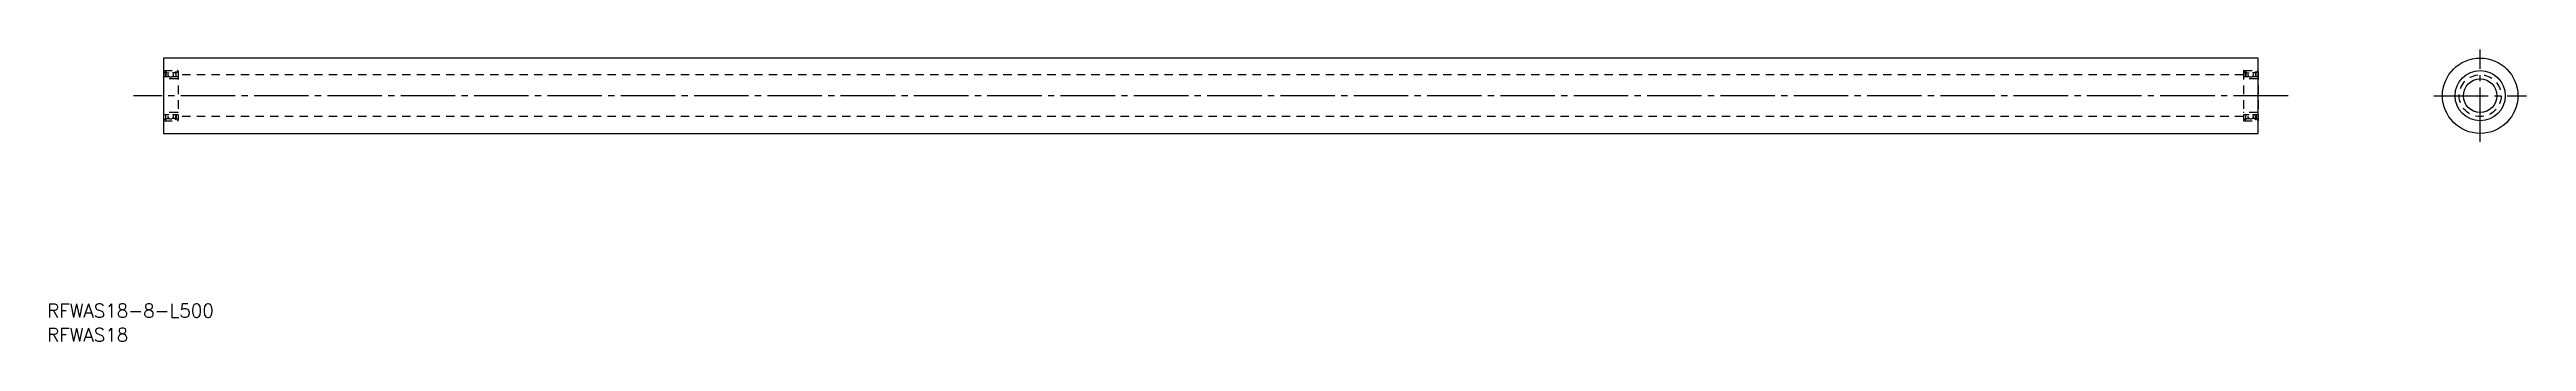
# Model space of a CAD drawing. Extents: x 52 to 644, y 146 to 216.
import ezdxf

# ---------------------------------------------------------------- set-up
doc = ezdxf.new("R2010")
doc.units = 0
doc.linetypes.add('CENTER', pattern=[17.5, 13, -1.5, 1.5, -1.5])
doc.linetypes.add('DASHED', pattern=[3.5, 2, -1.5])
doc.layers.get('0').update_dxf_attribs({"linetype": 'CONTINUOUS'})
doc.layers.add('CENTER', color=1, linetype='CENTER')
doc.styles.get("Standard").update_dxf_attribs({"font": 'txt.shx', "bigfont": '@extfont2.shx'})

msp = doc.modelspace()

# ---------------------------------------------------------------- linework, layer by layer
at = {"color": 7, "linetype": 'CONTINUOUS'}
for p, q in [((79.56, 213.92), (79.56, 195.92)), ((579.56, 213.92), (79.56, 213.92)), ((579.56, 195.92), (579.56, 213.92)), ((79.56, 195.92), (579.56, 195.92))]:
    msp.add_line(p, q, dxfattribs=at)
at = {"color": 3, "linetype": 'DASHED'}
for p, q in [((79.56, 210.82), (79.56, 199.02)), ((79.56, 210.52), (79.99, 210.52)), ((80.91, 209.47), (79.56, 209.47)), ((79.66, 210.92), (82.96, 210.92)), ((82.96, 208.92), (79.66, 208.92)), ((79.99, 210.52), (80.09, 210.7)), ((80.04, 210.61), (80.04, 210.37)), ((80.17, 210.61), (80.04, 210.61)), ((80.04, 210.37), (80.17, 210.37)), ((80.08, 210.28), (80.17, 210.37)), ((80.08, 209.47), (80.08, 210.28)), ((80.17, 209.56), (80.08, 209.56)), ((80.09, 210.7), (80.17, 210.7)), ((80.17, 210.7), (80.17, 210.52)), ((80.17, 210.37), (80.17, 210.61)), ((80.17, 210.52), (80.26, 210.52)), ((80.26, 210.33), (80.17, 210.24)), ((80.17, 210.24), (80.17, 209.47)), ((80.26, 210.52), (80.26, 210.33)), ((80.26, 210.4), (80.29, 210.37)), ((80.29, 210.37), (80.91, 210.37)), ((82.38, 210.37), (81.71, 210.37)), ((83.06, 209.47), (81.71, 209.47)), ((82.41, 210.4), (82.38, 210.37)), ((82.41, 210.52), (82.41, 210.33)), ((82.5, 210.52), (82.41, 210.52)), ((82.41, 210.33), (82.5, 210.24)), ((82.5, 210.7), (82.5, 210.52)), ((82.5, 210.37), (82.5, 210.61)), ((82.5, 210.61), (82.63, 210.61)), ((82.63, 210.37), (82.5, 210.37)), ((82.59, 210.28), (82.5, 210.37)), ((82.5, 210.24), (82.5, 209.47)), ((82.5, 209.56), (82.59, 209.56)), ((82.68, 210.52), (82.58, 210.7)), ((82.59, 209.47), (82.59, 210.28)), ((82.63, 210.61), (82.63, 210.37)), ((83.06, 210.52), (82.68, 210.52)), ((83.06, 210.82), (83.06, 199.02)), ((576.06, 209.92), (83.06, 209.92)), ((576.06, 210.82), (576.06, 199.02)), ((576.06, 210.52), (576.49, 210.52)), ((577.41, 209.47), (576.06, 209.47)), ((576.16, 210.92), (579.46, 210.92)), ((579.46, 208.92), (576.16, 208.92)), ((576.49, 210.52), (576.59, 210.7)), ((576.54, 210.61), (576.54, 210.37)), ((576.67, 210.61), (576.54, 210.61)), ((576.54, 210.37), (576.67, 210.37)), ((576.58, 210.28), (576.67, 210.37)), ((576.58, 209.47), (576.58, 210.28)), ((576.67, 209.56), (576.58, 209.56)), ((576.59, 210.7), (576.67, 210.7)), ((576.67, 210.7), (576.67, 210.52)), ((576.67, 210.37), (576.67, 210.61)), ((576.67, 210.52), (576.76, 210.52)), ((576.76, 210.33), (576.67, 210.24)), ((576.67, 210.24), (576.67, 209.47)), ((576.76, 210.52), (576.76, 210.33)), ((576.76, 210.4), (576.79, 210.37)), ((576.79, 210.37), (577.41, 210.37)), ((578.88, 210.37), (578.21, 210.37)), ((579.56, 209.47), (578.21, 209.47)), ((578.91, 210.4), (578.88, 210.37)), ((578.91, 210.52), (578.91, 210.33)), ((579, 210.52), (578.91, 210.52)), ((578.91, 210.33), (579, 210.24)), ((579, 210.7), (579, 210.52)), ((579, 210.37), (579, 210.61)), ((579, 210.61), (579.13, 210.61)), ((579.13, 210.37), (579, 210.37)), ((579.09, 210.28), (579, 210.37)), ((579, 210.24), (579, 209.47)), ((579, 209.56), (579.09, 209.56)), ((579.18, 210.52), (579.08, 210.7)), ((579.09, 209.47), (579.09, 210.28)), ((579.13, 210.61), (579.13, 210.37)), ((579.56, 210.52), (579.18, 210.52)), ((579.56, 210.82), (579.56, 199.02)), ((80.91, 200.37), (79.56, 200.37)), ((79.56, 199.32), (79.99, 199.32)), ((82.96, 200.92), (79.66, 200.92)), ((79.66, 198.92), (82.96, 198.92)), ((79.99, 199.32), (80.09, 199.14)), ((80.04, 199.47), (80.17, 199.47)), ((80.04, 199.23), (80.04, 199.47)), ((80.17, 199.23), (80.04, 199.23)), ((80.08, 200.37), (80.08, 199.56)), ((80.17, 200.28), (80.08, 200.28)), ((80.08, 199.56), (80.17, 199.47)), ((80.09, 199.14), (80.17, 199.14)), ((80.17, 199.59), (80.17, 200.37)), ((80.26, 199.5), (80.17, 199.59)), ((80.17, 199.47), (80.17, 199.23)), ((80.17, 199.14), (80.17, 199.32)), ((80.17, 199.32), (80.26, 199.32)), ((80.26, 199.32), (80.26, 199.5)), ((80.26, 199.44), (80.29, 199.47)), ((80.29, 199.47), (80.91, 199.47)), ((83.06, 200.37), (81.71, 200.37)), ((82.38, 199.47), (81.71, 199.47)), ((82.41, 199.44), (82.38, 199.47)), ((82.41, 199.5), (82.5, 199.59)), ((82.41, 199.32), (82.41, 199.5)), ((82.5, 199.32), (82.41, 199.32)), ((82.5, 199.59), (82.5, 200.37)), ((82.5, 200.28), (82.59, 200.28)), ((82.59, 199.56), (82.5, 199.47)), ((82.63, 199.47), (82.5, 199.47)), ((82.5, 199.47), (82.5, 199.23)), ((82.5, 199.14), (82.5, 199.32)), ((82.5, 199.23), (82.63, 199.23)), ((82.58, 199.14), (82.5, 199.14)), ((82.68, 199.32), (82.58, 199.14)), ((82.59, 200.37), (82.59, 199.56)), ((82.63, 199.23), (82.63, 199.47)), ((83.06, 199.32), (82.68, 199.32)), ((576.06, 199.92), (83.06, 199.92)), ((577.41, 200.37), (576.06, 200.37)), ((576.06, 199.32), (576.49, 199.32)), ((579.46, 200.92), (576.16, 200.92)), ((576.16, 198.92), (579.46, 198.92)), ((576.49, 199.32), (576.59, 199.14)), ((576.54, 199.47), (576.67, 199.47)), ((576.54, 199.23), (576.54, 199.47)), ((576.67, 199.23), (576.54, 199.23)), ((576.58, 200.37), (576.58, 199.56)), ((576.67, 200.28), (576.58, 200.28)), ((576.58, 199.56), (576.67, 199.47)), ((576.59, 199.14), (576.67, 199.14)), ((576.67, 199.59), (576.67, 200.37)), ((576.76, 199.5), (576.67, 199.59)), ((576.67, 199.47), (576.67, 199.23)), ((576.67, 199.14), (576.67, 199.32)), ((576.67, 199.32), (576.76, 199.32)), ((576.76, 199.32), (576.76, 199.5)), ((576.76, 199.44), (576.79, 199.47)), ((576.79, 199.47), (577.41, 199.47)), ((579.56, 200.37), (578.21, 200.37)), ((578.88, 199.47), (578.21, 199.47)), ((578.91, 199.44), (578.88, 199.47)), ((578.91, 199.5), (579, 199.59)), ((578.91, 199.32), (578.91, 199.5)), ((579, 199.32), (578.91, 199.32)), ((579, 199.59), (579, 200.37)), ((579, 200.28), (579.09, 200.28)), ((579.09, 199.56), (579, 199.47)), ((579.13, 199.47), (579, 199.47)), ((579, 199.47), (579, 199.23)), ((579, 199.14), (579, 199.32)), ((579, 199.23), (579.13, 199.23)), ((579.08, 199.14), (579, 199.14)), ((579.18, 199.32), (579.08, 199.14)), ((579.09, 200.37), (579.09, 199.56)), ((579.13, 199.23), (579.13, 199.47)), ((579.56, 199.32), (579.18, 199.32))]:
    msp.add_line(p, q, dxfattribs=at)
at = {"color": 7, "linetype": 'CONTINUOUS'}
for radius in [9, 6, 4]:
    msp.add_circle((632.59, 204.92), radius, dxfattribs=at)
at = {"color": 3, "linetype": 'DASHED'}
for centre, radius in [((81.31, 209.92), 0.6), ((577.81, 209.92), 0.6), ((632.59, 204.92), 5), ((81.31, 199.92), 0.6), ((577.81, 199.92), 0.6)]:
    msp.add_circle(centre, radius, dxfattribs=at)
for centre, start, end in [((79.66, 210.82), 90, 180), ((79.66, 209.02), 180, 270), ((82.96, 210.82), 0, 90), ((82.96, 209.02), 270, 0), ((576.16, 210.82), 90, 180), ((576.16, 209.02), 180, 270), ((579.46, 210.82), 0, 90), ((579.46, 209.02), 270, 0), ((79.66, 200.82), 90, 180), ((79.66, 199.02), 180, 270), ((82.96, 200.82), 0, 90), ((82.96, 199.02), 270, 0), ((576.16, 200.82), 90, 180), ((576.16, 199.02), 180, 270), ((579.46, 200.82), 0, 90), ((579.46, 199.02), 270, 0)]:
    msp.add_arc(centre, 0.1, start, end, dxfattribs=at)
at = {"layer": 'CENTER', "color": 1, "linetype": 'CENTER'}
for p, q in [((632.59, 193.86), (632.59, 215.97)), ((586.73, 204.92), (72.39, 204.92)), ((621.54, 204.92), (643.64, 204.92))]:
    msp.add_line(p, q, dxfattribs=at)

# ---------------------------------------------------------------- texts
at = {"color": 7, "linetype": 'CONTINUOUS'}
for s, p in [('RFWAS18-8-L500', (51.83, 151.95)), ('RFWAS18', (51.83, 146.17))]:
    msp.add_text(s, height=3.2, dxfattribs=at).set_placement(p)

doc.saveas('drawing.dxf')
